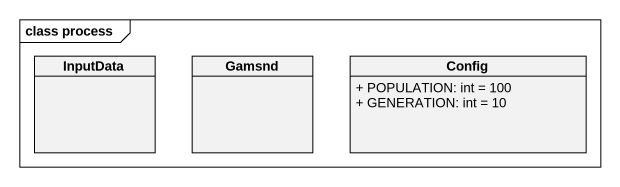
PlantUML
@startuml
mainframe class process
hide circle
hide empty members
skinparam classAttributeIconSize 0
class InputData
class Gamsnd
class Config {
  + POPULATION: int = 100
  + GENERATION: int = 10
}
@enduml
